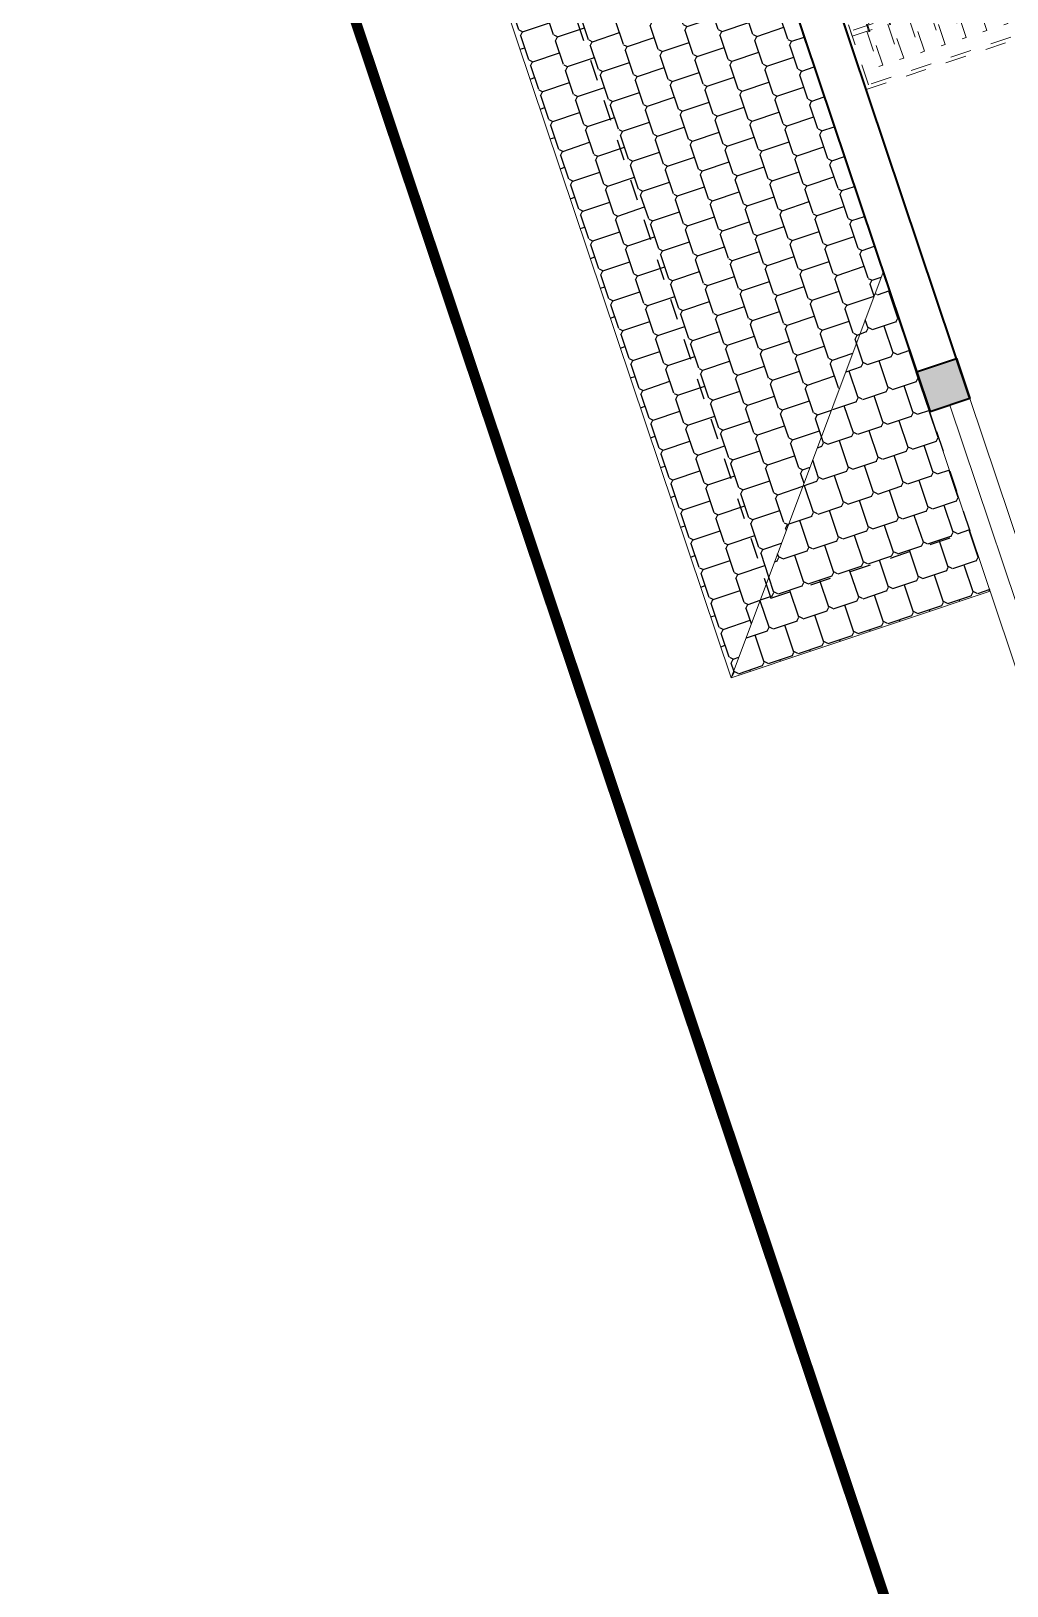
# Model space of a CAD drawing. Header units: metres. Extents: x 568332 to 569219, y 2065964 to 2066430.
# Drawn here: x 568374.73 to 568379.38, y 2065989.54 to 2065996.94 of the extents above; entities that cross this region are included whole.
import ezdxf

# ---------------------------------------------------------------- set-up
doc = ezdxf.new("R2010")
doc.units = ezdxf.units.M
doc.linetypes.add('HIDDEN', pattern=[0.375, 0.25, -0.125])
doc.linetypes.add('X-5M-G-MB PHONGNGU$0$HIDDEN2', pattern=[0.1875, 0.125, -0.0625])
doc.layers.get('0').update_dxf_attribs({"linetype": 'CONTINUOUS'})
doc.layers.get('DEFPOINTS').update_dxf_attribs({"linetype": 'CONTINUOUS'})
for name, color, linetype, lineweight in [('-CONCRETE', 1, 'CONTINUOUS', 35), ('-DOOR', 137, 'CONTINUOUS', 9), ('-FURNITURE', 46, 'CONTINUOUS', 9), ('-LINE1', 7, 'CONTINUOUS', 18), ('-STEEL1', 1, 'CONTINUOUS', 35), ('-WALL', 4, 'CONTINUOUS', 35)]:
    doc.layers.add(name, color=color, linetype=linetype, lineweight=lineweight)
for name, color, linetype in [('-RANH GIOI LO DAT', 12, 'CONTINUOUS'), ('13. NET HATCH', 252, 'CONTINUOUS'), ('ViaHeS', 32, 'CONTINUOUS')]:
    doc.layers.add(name, color=color, linetype=linetype)

# ---------------------------------------------------------------- blocks, each defined once
blk = doc.blocks.new('*U193')
at = {"linetype": 'X-5M-G-MB PHONGNGU$0$HIDDEN2'}
for points in [[(0, 600.0000000004657), (0, 0), (1254.503837874648, -3.997724929268296e-10), (1254.503837874648, 600.0000000000658)], [(1234.503837874648, 579.9996613719925), (1234.503837874648, 19.99966137199267), (20, 20.00000000046566), (20, 580.0000000004657)], [(1234.503837874648, 286.6991212950747), (1234.503837874648, 313.0991212949816), (20, 313.0991212953813), (19.99999859370291, 286.6991212952417)], [(113.7817614636733, 319.1750910408318), (109.4317788550979, 319.1750910408318), (109.4317788550979, 280.441767644881), (113.7817614636733, 280.441767644881)], [(227.7817614636733, 319.1750910407849), (223.4317788550979, 319.1750910407849), (223.4317788550979, 280.4417676448341), (227.7817614636733, 280.4417676448341)], [(341.7817614636733, 319.175091040738), (337.4317788550979, 319.175091040738), (337.4317788550979, 280.4417676447872), (341.7817614636733, 280.4417676447872)], [(455.7817614636733, 319.1750910406911), (451.4317788550979, 319.1750910406911), (451.4317788550979, 280.4417676447403), (455.7817614636733, 280.4417676447403)], [(569.7817614636733, 319.1750910406442), (565.431778855098, 319.1750910406442), (565.431778855098, 280.4417676446934), (569.7817614636733, 280.4417676446934)], [(683.7817614636733, 319.1750910405973), (679.431778855098, 319.1750910405973), (679.431778855098, 280.4417676446465), (683.7817614636733, 280.4417676446465)], [(797.7817614636733, 319.1750910405504), (793.431778855098, 319.1750910405504), (793.431778855098, 280.4417676445996), (797.7817614636733, 280.4417676445996)], [(911.7817614636733, 319.1750910405035), (907.431778855098, 319.1750910405035), (907.431778855098, 280.4417676445527), (911.7817614636733, 280.4417676445527)], [(1025.781761463673, 319.1750910404566), (1021.431778855098, 319.1750910404566), (1021.431778855098, 280.4417676445057), (1025.781761463673, 280.4417676445057)], [(1139.781761463673, 319.1750910404097), (1135.431778855098, 319.1750910404097), (1135.431778855098, 280.4417676444588), (1139.781761463673, 280.4417676444588)]]:
    blk.add_lwpolyline(points, close=True, dxfattribs=at)
for points in [[(122.2409142897814, 313.1103512093413), (122.2409142897814, 515.2497102723445), (100.1765458012815, 515.2497102723445), (100.1765458012815, 313.1103512093413)], [(236.2409142897814, 313.1103512092944), (236.2409142897814, 515.2497102722975), (214.1765458012815, 515.2497102722975), (214.1765458012815, 313.1103512092944)], [(350.2409142897814, 313.1103512092475), (350.2409142897814, 515.2497102722507), (328.1765458012815, 515.2497102722507), (328.1765458012815, 313.1103512092475)], [(464.2409142897814, 313.1103512092006), (464.2409142897814, 515.2497102722037), (442.1765458012815, 515.2497102722037), (442.1765458012815, 313.1103512092006)], [(578.2409142897814, 313.1103512091537), (578.2409142897814, 515.2497102721569), (556.1765458012815, 515.2497102721569), (556.1765458012815, 313.1103512091537)], [(692.2409142897814, 313.1103512091068), (692.2409142897814, 515.24971027211), (670.1765458012815, 515.24971027211), (670.1765458012815, 313.1103512091068)], [(806.2409142897814, 313.1103512090599), (806.2409142897814, 515.249710272063), (784.1765458012815, 515.249710272063), (784.1765458012815, 313.1103512090599)], [(920.2409142897814, 313.110351209013), (920.2409142897814, 515.2497102720162), (898.1765458012815, 515.2497102720162), (898.1765458012815, 313.110351209013)], [(1034.240914289781, 313.1103512089661), (1034.240914289781, 515.2497102719692), (1012.176545801281, 515.2497102719692), (1012.176545801281, 313.1103512089661)], [(1148.240914289781, 313.1103512089192), (1148.240914289781, 515.2497102719224), (1126.176545801281, 515.2497102719224), (1126.176545801281, 313.1103512089192)], [(100.1765458012815, 286.7103512094345), (100.1765458012815, 92.0852110228024), (122.2409142897814, 92.0852110228024), (122.2409142897814, 286.7103512094345)], [(214.1765458012815, 286.7103512093876), (214.1765458012815, 92.08521102275549), (236.2409142897814, 92.08521102275549), (236.2409142897814, 286.7103512093876)], [(328.1765458012815, 286.7103512093407), (328.1765458012815, 92.08521102270858), (350.2409142897814, 92.08521102270858), (350.2409142897814, 286.7103512093407)], [(442.1765458012815, 286.7103512092938), (442.1765458012815, 92.08521102266168), (464.2409142897814, 92.08521102266168), (464.2409142897814, 286.7103512092938)], [(556.1765458012815, 286.7103512092469), (556.1765458012815, 92.08521102261477), (578.2409142897814, 92.08521102261477), (578.2409142897814, 286.7103512092469)], [(670.1765458012815, 286.7103512092), (670.1765458012815, 92.08521102256786), (692.2409142897814, 92.08521102256786), (692.2409142897814, 286.7103512092)], [(784.1765458012815, 286.7103512091531), (784.1765458012815, 92.08521102252095), (806.2409142897814, 92.08521102252095), (806.2409142897814, 286.7103512091531)], [(898.1765458012815, 286.7103512091062), (898.1765458012815, 92.08521102247404), (920.2409142897814, 92.08521102247404), (920.2409142897814, 286.7103512091062)], [(1012.176545801281, 286.7103512090592), (1012.176545801281, 92.08521102242715), (1034.240914289781, 92.08521102242715), (1034.240914289781, 286.7103512090592)], [(1126.176545801281, 286.7103512090123), (1126.176545801281, 92.08521102238024), (1148.240914289781, 92.08521102238024), (1148.240914289781, 286.7103512090123)]]:
    blk.add_lwpolyline(points, dxfattribs=at)
blk = doc.blocks.new('A$C4D045CFB')
at = {"layer": '13. NET HATCH'}
h = blk.add_hatch(dxfattribs=at)
h.set_pattern_fill('MAIGO-12', color=256, scale=300, angle=180)
h.set_pattern_definition([(180, (-90, 1.102182119232618e-14), (-75.00000000000001, -150), [120, -30, 120, -30]), (270, (-75, -14.99999999999999), (74.99999999999997, -150), [135, -165]), (225, (-60, 7.34788079488412e-15), (-75.00000000142688, -150.0000000028537), [21.213203436, -403.0508652]), (315, (-90, 1.102182119232618e-14), (75.00000000142684, -150.0000000028537), [21.213203436, -403.0508652])])
h.paths.add_polyline_path([(1299.999119955668, 6100.494044825784), (1299.953723877203, 5215.284894083044), (1299.999119955668, 5229.592269479996), (1299.999119955668, 4500.000660992693), (-0.0008800443320069462, 6100.494044825784)])
h = blk.add_hatch(dxfattribs=at)
h.set_pattern_fill('MAIGO-12', color=256, scale=300, angle=270)
h.set_pattern_definition([(270, (-1.653273178848927e-14, -90), (150, -75.00000000000003), [120, -30, 120, -30]), (0, (14.99999999999999, -75), (150, 74.99999999999996), [135, -165]), (315, (-1.102182119232618e-14, -60), (150.0000000028537, -75.0000000014269), [21.213203436, -403.0508652]), (45, (-1.653273178848927e-14, -90), (150.0000000028537, 75.00000000142683), [21.213203436, -403.0508652])])
h.paths.add_polyline_path([(-0.0008800443320069462, 6100.494044825784), (1299.999119955668, 4500.000660992693), (1299.999119955668, 1300.000660992693), (-0.0008800443320069462, 0.000660992693156004)])
h = blk.add_hatch(dxfattribs=at)
h.set_pattern_fill('MAIGO-12', color=256, scale=300)
h.set_pattern_definition([(0, (90, 0), (75, 150), [120, -30, 120, -30]), (90, (75, 15), (-74.99999999999999, 150), [135, -165]), (45, (60, 0), (75.00000000142687, 150.0000000028537), [21.213203436, -403.0508652]), (135, (90, 0), (-75.00000000142686, 150.0000000028537), [21.213203436, -403.0508652])])
h.paths.add_polyline_path([(1299.999119955668, 1300.000660992693), (1299.999119955668, 0.000660992693156004), (-0.0008800443320069462, 0.000660992693156004)])
at = {"layer": '-LINE1'}
for p, q in [((-0.0008800443320069462, 0.000660992693156004), (-0.0008800443320069462, 6100.494044825784)), ((-0.0008800443320069462, 6100.494044825784), (1299.999119955668, 6100.494044825784)), ((-0.0008800443320069462, 6100.494044825784), (1299.999119955668, 4500.000660992693)), ((-0.0008800443320069462, 0.000660992693156004), (1299.999119955668, 1300.000660992693)), ((1299.999119955668, 0.000660992693156004), (-0.0008800443320069462, 0.000660992693156004))]:
    blk.add_line(p, q, dxfattribs=at)
at = {"layer": 'DEFPOINTS', "linetype": 'HIDDEN', "ltscale": 5}
blk.add_lwpolyline([(1299.999119955668, 300.0006609926932), (299.999119955668, 300.0006609926932), (299.999119955668, 5800.494044825784), (1299.999119955668, 5800.494044825784)], close=True, dxfattribs=at)
blk = doc.blocks.new('A$C5C575821')
at = {"layer": '-CONCRETE'}
h = blk.add_hatch(color=256, dxfattribs=at)
h.dxf.hatch_style = 1
h.paths.add_polyline_path([(-0.00237559899687767, 200.0000000000146), (-0.00237559899687767, 1.455191522836685e-11), (199.9976244010031, 1.455191522836685e-11), (199.9976244010031, 200.0000000000146)])
blk.add_lwpolyline([(-0.00237559899687767, 1.455191522836685e-11), (199.9976244010031, 1.455191522836685e-11), (199.9976244010031, 200.0000000000146), (-0.00237559899687767, 200.0000000000146)], close=True, dxfattribs=at)
blk = doc.blocks.new('TRUC M7')
at = {"layer": '-WALL'}
blk.add_blockref('A$C5C575821', (-199.9976244011195, 6171.572876029299), dxfattribs=at)
blk = doc.blocks.new('A$C11F442B3')
at = {"layer": '-DOOR'}
blk.add_lwpolyline([(4.719565961393528, 6.537839486962184), (4.909206465003081, 6.60148318996653), (4.463778718956746, 7.928733777720481), (4.274138215347193, 7.865090074948967)], close=True, dxfattribs=at)
blk.add_lwpolyline([(4.36895846715197, 7.896911926334724), (4.814386213198304, 6.569661338347942)], dxfattribs=at)
at = {"layer": '-RANH GIOI LO DAT', "linetype": 'HIDDEN', "ltscale": 10, "const_width": 0.04999999999999999}
blk.add_lwpolyline([(13.32846076716669, 2.887165352702141), (4.796135559328832, 0.02370127104222775), (0.02369542315136641, 14.24424328515306), (3.173062715795822, 20.57523733447306), (6.965207252535038, 21.84788803732954)], close=True, dxfattribs=at)
at = {"layer": '-WALL'}
for p, q in [((3.319528065505438, 10.70967269246466), (4.274171492201276, 7.865101242670789)), ((4.463778718956746, 7.928733777720481), (3.795481700450182, 9.92007270688191)), ((4.463778718956746, 7.928733777720481), (4.274171492201276, 7.865101242670789))]:
    blk.add_line(p, q, dxfattribs=at)
at = {"layer": '-FURNITURE', "extrusion": (0, 0, -1), "xscale": -0.0009166666666659737, "yscale": 0.0009166666666659737, "zscale": -0.0009166666666659737, "rotation": 341.4481523676968}
blk.add_blockref('*U193', (-3.970471063395962, 9.398652796633542), dxfattribs=at)
at = {"layer": '-STEEL1', "xscale": -0.0009999999999999998, "yscale": 0.0009999999999999998, "zscale": 0.0009999999999999998, "rotation": 198.5518476323032}
blk.add_blockref('TRUC M7', (2.436582044232637, 13.9692150959745), dxfattribs=at)
at = {"layer": '-WALL', "xscale": -0.0009999999999999998, "yscale": 0.0009999999999999998, "zscale": 0.0009999999999999998, "rotation": 198.5518476323032}
blk.add_blockref('A$C4D045CFB', (1.387123828171752, 12.38174161687493), dxfattribs=at)

msp = doc.modelspace()

# ---------------------------------------------------------------- linework, layer by layer
at = {"layer": 'ViaHeS'}
msp.add_lwpolyline([(568377.9100292928, 2066007.834251728), (568495.3095522419, 2066047.232955089), (568501.4151432578, 2066044.013783243), (568510.4404839884, 2066012.219822507), (568505.7157784854, 2066003.258785054), (568392.2270906585, 2065965.172538755), (568385.8961157319, 2065968.321944489), (568374.7606235587, 2066001.503276802)], close=True, dxfattribs=at)

# ---------------------------------------------------------------- next in the draw order: block references
msp.add_blockref('A$C11F442B3', (568374.7371064518, 2065987.259035717))

doc.saveas('drawing.dxf')
